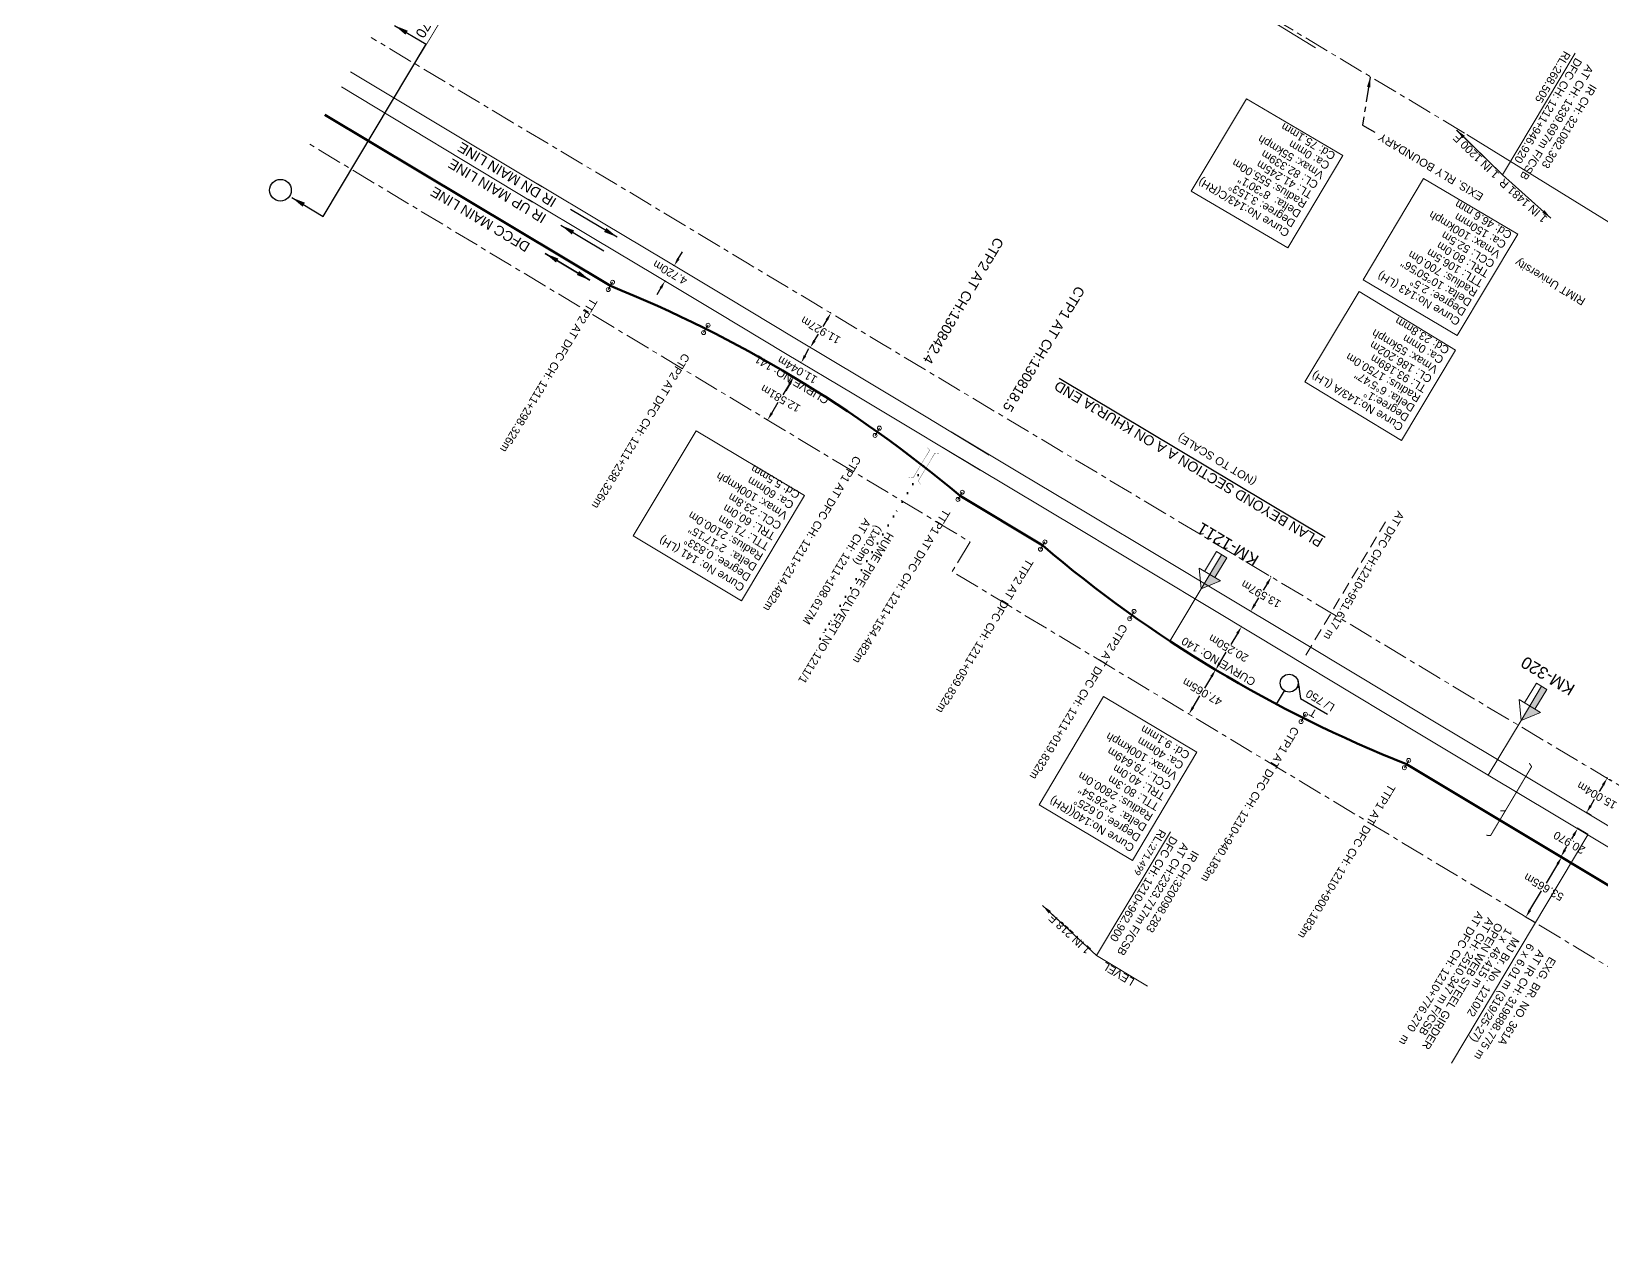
# Model space of a CAD drawing. Header units: metres. Extents: x 622835 to 629437, y 3390046 to 3394575.
# Drawn here: x 627103.9 to 627496.4, y 3391489 to 3391789.5 of the extents above; entities that cross this region are included whole.
import ezdxf
from ezdxf.enums import TextEntityAlignment as Align

# ---------------------------------------------------------------- set-up
doc = ezdxf.new("R2010")
doc.units = ezdxf.units.M
doc.header["$LTSCALE"] = 2
doc.header["$MEASUREMENT"] = 0
doc.header["$PDMODE"] = 35
doc.header["$PDSIZE"] = 5
for name, pattern in [('CENTER', [2, 1.25, -0.25, 0.25, -0.25]), ('DASHED', [0.75, 0.5, -0.25]), ('DOT', [0.25, 0, -0.25]), ('PHANTOM2', [1.25, 0.625, -0.125, 0.125, -0.125, 0.125, -0.125])]:
    doc.linetypes.add(name, pattern=pattern)
doc.layers.get('Defpoints').update_dxf_attribs({"color": 5, "lineweight": 0})
for name, color, linetype, lineweight in [('BRIDGE DETAILS PLAN', 7, 'Continuous', 0), ('Cardinal_Leader', 10, 'Continuous', 0), ('Compound Wall', 7, 'Continuous', 13), ('DFCC BOUNDARY', 6, 'CENTER', 0), ('EXISTING BRIDGE DETAILS', 7, 'Continuous', 0), ('Existing IR Chainage', 7, 'Continuous', 0), ('IR Cut & Connection', 190, 'Continuous', 0), ('KM STONE', 7, 'Continuous', 0), ('MATCH LINE', 7, 'Continuous', 0), ('Proposed Chainage', 10, 'Continuous', 0), ('Proposed Curve_Details', 10, 'Continuous', 0), ('PROPOSED DFCC TRACK', 1, 'Continuous', 0), ('PROPOSED GRADES IN PLAN', 10, 'Continuous', 0), ('Proposed TPTC Chainages', 10, 'Continuous', 0), ('RLY BOUNDARY', 32, 'CENTER', 0), ("SARSAWA STN. SRJ's", 7, 'Continuous', 13), ('Side Details', 7, 'Continuous', 13)]:
    doc.layers.add(name, color=color, linetype=linetype, lineweight=lineweight)
doc.layers.add('OP-3 CH UP', color=7, linetype='Continuous')
doc.layers.add('title', color=7, linetype='Continuous')
doc.styles.add('ARIAL', font='arial.ttf')
doc.styles.get("Standard").update_dxf_attribs({"font": 'arial.ttf'})
doc.styles.add('Style-Arial', font='arial.ttf')
doc.dimstyles.new('ISO-25', dxfattribs={"dimtxt": 2.5, "dimasz": 2.5, "dimexe": 1.25, "dimexo": 0.625, "dimtad": 1, "dimdec": 3, "dimtxsty": 'Standard', "dimcen": 2.5, "dimadec": 0, "dimazin": 0, "dimtfac": 1, "dimtdec": 3, "dimtmove": 0, "dimatfit": 3, "dimfxl": 1, "dimarcsym": 0})
doc.dimstyles.get("Standard").update_dxf_attribs({"dimtxt": 2.5, "dimasz": 2.5, "dimexe": 0.18, "dimexo": 0.0625, "dimgap": 0.09, "dimtad": 0, "dimtih": 1, "dimtoh": 1, "dimdec": 3, "dimzin": 0, "dimdsep": 46, "dimtxsty": 'Standard', "dimcen": 0.09, "dimaunit": 1, "dimadec": 4, "dimazin": 0, "dimtfac": 1, "dimtdec": 3, "dimtofl": 0, "dimtmove": 0, "dimatfit": 3, "dimfxl": 1, "dimtolj": 1, "dimtzin": 0, "dimarcsym": 0})
doc.dimstyles.new('Standard$0', dxfattribs={"dimscale": 15, "dimtxt": 0.18, "dimasz": 0.18, "dimexe": 0.18, "dimexo": 0.0625, "dimgap": 0.09, "dimtad": 1, "dimtih": 1, "dimtoh": 1, "dimzin": 0, "dimdsep": 46, "dimtxsty": 'Standard', "dimcen": -0.09, "dimclrd": 256, "dimclre": 256, "dimclrt": 256, "dimadec": 0, "dimazin": 0, "dimtfac": 1, "dimtofl": 0, "dimtmove": 0, "dimatfit": 3, "dimfxl": 1, "dimtolj": 1, "dimtzin": 0, "dimlwd": -1, "dimlwe": -1, "dimarcsym": 0})

# ---------------------------------------------------------------- blocks, each defined once
blk = doc.blocks.new('KM POST PLAN')
at = {"lineweight": 0, "extrusion": (0, 0, -1)}
h = blk.add_hatch(color=256, dxfattribs=at)
h.paths.add_polyline_path([(0, -20), (0, -8.47), (3, -8.47), (3, -20)])
h.paths.add_polyline_path([(0, -8.47), (0, 0), (6.25, -8.47), (3, -8.47)], flags=16)
at = {"lineweight": 0, "flags": 128}
for points in [[(0, 0), (-6.25, -8.47), (6.25, -8.47)], [(0, 0), (0, -20)], [(0, 0), (6.25, -8.47)], [(3, -8.47), (3, -20), (-3, -20), (-3, -8.47)]]:
    blk.add_lwpolyline(points, dxfattribs=at)
at = {"lineweight": 0, "style": 'Style-Arial'}
blk.add_attdef('KM-POST', text='', height=6, dxfattribs=at).set_placement((0, -26, -263.95), align=Align.MIDDLE_CENTER)
blk = doc.blocks.new('*D526')
at = {"layer": 'Defpoints', "color": 0, "ltscale": 2.5, "transparency": 16777216}
for p in [(627294.43, 3391703.09), (627287.96, 3391692.36), (627287.96, 3391692.35)]:
    blk.add_point(p, dxfattribs=at)
at = {"layer": 'RLY BOUNDARY', "color": 0, "lineweight": -2, "ltscale": 2.5, "transparency": 16777216}
for p, q in [((627293.39, 3391701.38), (627291.76, 3391698.67)), ((627294.37, 3391703.12), (627294.27, 3391703.18)), ((627288.99, 3391694.07), (627290.62, 3391696.77)), ((627287.91, 3391692.38), (627287.8, 3391692.45))]:
    blk.add_line(p, q, dxfattribs=at)
at = {"layer": 'RLY BOUNDARY', "color": 0, "ltscale": 2.5, "transparency": 16777216}
for points in [[(627293.1, 3391701.55), (627293.68, 3391701.2), (627294.42, 3391703.09)], [(627288.7, 3391694.24), (627289.28, 3391693.9), (627287.96, 3391692.36)]]:
    blk.add_solid(points, dxfattribs=at)
at = {"layer": 'RLY BOUNDARY', "color": 0, "lineweight": 9, "ltscale": 2.5, "transparency": 16777216, "insert": (627291.19, 3391697.72), "char_height": 2, "attachment_point": 5, "rotation": 150}
blk.add_mtext('\\A1;12.581m', dxfattribs=at)
blk = doc.blocks.new('*D527')
at = {"layer": 'Defpoints', "color": 0, "ltscale": 2.5, "transparency": 16777216}
for p in [(627296.36, 3391706.68), (627296.36, 3391706.68), (627294.43, 3391703.09)]:
    blk.add_point(p, dxfattribs=at)
at = {"layer": 'RLY BOUNDARY', "color": 0, "lineweight": -2, "ltscale": 2.5, "transparency": 16777216}
for p, q in [((627297.31, 3391708.44), (627298.25, 3391710.2)), ((627296.3, 3391706.71), (627296.2, 3391706.76)), ((627293.48, 3391701.33), (627292.53, 3391699.56)), ((627294.37, 3391703.12), (627294.27, 3391703.17))]:
    blk.add_line(p, q, dxfattribs=at)
at = {"layer": 'RLY BOUNDARY', "color": 0, "ltscale": 2.5, "transparency": 16777216}
for points in [[(627297.01, 3391708.6), (627297.6, 3391708.28), (627296.36, 3391706.68)], [(627293.19, 3391701.48), (627293.77, 3391701.17), (627294.43, 3391703.09)]]:
    blk.add_solid(points, dxfattribs=at)
at = {"layer": 'RLY BOUNDARY', "color": 0, "lineweight": 9, "ltscale": 2.5, "transparency": 16777216, "insert": (627295.39, 3391704.88), "char_height": 2, "attachment_point": 5, "rotation": 150}
blk.add_mtext('\\A1;11.044m', dxfattribs=at)
blk = doc.blocks.new('*D528')
at = {"layer": 'Defpoints', "color": 0, "ltscale": 2.5, "transparency": 16777216}
for p in [(627303.78, 3391719.07), (627303.78, 3391719.07), (627298.64, 3391710.49)]:
    blk.add_point(p, dxfattribs=at)
at = {"layer": 'RLY BOUNDARY', "color": 0, "lineweight": -2, "ltscale": 2.5, "transparency": 16777216}
for p, q in [((627302.75, 3391717.36), (627301.78, 3391715.74)), ((627303.73, 3391719.1), (627303.63, 3391719.16)), ((627299.67, 3391712.21), (627300.64, 3391713.83)), ((627298.59, 3391710.53), (627298.49, 3391710.59))]:
    blk.add_line(p, q, dxfattribs=at)
at = {"layer": 'RLY BOUNDARY', "color": 0, "ltscale": 2.5, "transparency": 16777216}
for points in [[(627302.47, 3391717.53), (627303.04, 3391717.18), (627303.78, 3391719.07)], [(627299.38, 3391712.38), (627299.96, 3391712.04), (627298.64, 3391710.49)]]:
    blk.add_solid(points, dxfattribs=at)
at = {"layer": 'RLY BOUNDARY', "color": 0, "lineweight": 9, "ltscale": 2.5, "transparency": 16777216, "insert": (627301.21, 3391714.78), "char_height": 2, "attachment_point": 5, "rotation": 150}
blk.add_mtext('\\A1;11.927m', dxfattribs=at)
blk = doc.blocks.new('*D529')
at = {"layer": 'Defpoints', "color": 0, "ltscale": 2.5, "transparency": 16777216}
for p in [(627399.95, 3391629.91), (627393.28, 3391618.84), (627393.28, 3391618.84)]:
    blk.add_point(p, dxfattribs=at)
at = {"layer": 'RLY BOUNDARY', "color": 0, "lineweight": -2, "ltscale": 2.5, "transparency": 16777216}
for p, q in [((627398.91, 3391628.2), (627397.19, 3391625.33)), ((627399.89, 3391629.94), (627399.79, 3391630)), ((627394.31, 3391620.56), (627396.04, 3391623.42)), ((627393.23, 3391618.87), (627393.13, 3391618.94))]:
    blk.add_line(p, q, dxfattribs=at)
at = {"layer": 'RLY BOUNDARY', "color": 0, "ltscale": 2.5, "transparency": 16777216}
for points in [[(627398.63, 3391628.37), (627399.2, 3391628.02), (627399.95, 3391629.91)], [(627394.03, 3391620.73), (627394.6, 3391620.38), (627393.28, 3391618.84)]]:
    blk.add_solid(points, dxfattribs=at)
at = {"layer": 'RLY BOUNDARY', "color": 0, "lineweight": 9, "ltscale": 2.5, "transparency": 16777216, "insert": (627396.61, 3391624.38), "char_height": 2, "attachment_point": 5, "rotation": 150}
blk.add_mtext('\\A1;47.065m', dxfattribs=at)
blk = doc.blocks.new('*D530')
at = {"layer": 'Defpoints', "color": 0, "ltscale": 2.5, "transparency": 16777216}
for p in [(627406.42, 3391640.68), (627406.42, 3391640.68), (627399.95, 3391629.91)]:
    blk.add_point(p, dxfattribs=at)
at = {"layer": 'RLY BOUNDARY', "color": 0, "lineweight": -2, "ltscale": 2.5, "transparency": 16777216}
for p, q in [((627405.39, 3391638.97), (627403.76, 3391636.25)), ((627406.37, 3391640.71), (627406.27, 3391640.77)), ((627400.98, 3391631.62), (627402.61, 3391634.34)), ((627400, 3391629.88), (627400.1, 3391629.82))]:
    blk.add_line(p, q, dxfattribs=at)
at = {"layer": 'RLY BOUNDARY', "color": 0, "ltscale": 2.5, "transparency": 16777216}
for points in [[(627405.1, 3391639.14), (627405.67, 3391638.8), (627406.42, 3391640.68)], [(627400.69, 3391631.8), (627401.26, 3391631.45), (627399.95, 3391629.91)]]:
    blk.add_solid(points, dxfattribs=at)
at = {"layer": 'RLY BOUNDARY', "color": 0, "lineweight": 9, "ltscale": 2.5, "transparency": 16777216, "insert": (627403.18, 3391635.3), "char_height": 2, "attachment_point": 5, "rotation": 150}
blk.add_mtext('\\A1;20.250m', dxfattribs=at)
blk = doc.blocks.new('*D531')
at = {"layer": 'Defpoints', "color": 0, "ltscale": 2.5, "transparency": 16777216}
for p in [(627413.87, 3391653.12), (627413.87, 3391653.12), (627408.73, 3391644.54)]:
    blk.add_point(p, dxfattribs=at)
at = {"layer": 'RLY BOUNDARY', "color": 0, "lineweight": -2, "ltscale": 2.5, "transparency": 16777216}
for p, q in [((627412.84, 3391651.41), (627411.87, 3391649.79)), ((627413.81, 3391653.16), (627413.71, 3391653.22)), ((627409.76, 3391646.26), (627410.73, 3391647.88)), ((627408.68, 3391644.58), (627408.58, 3391644.64))]:
    blk.add_line(p, q, dxfattribs=at)
at = {"layer": 'RLY BOUNDARY', "color": 0, "ltscale": 2.5, "transparency": 16777216}
for points in [[(627412.55, 3391651.58), (627413.13, 3391651.24), (627413.87, 3391653.12)], [(627409.47, 3391646.43), (627410.04, 3391646.09), (627408.73, 3391644.54)]]:
    blk.add_solid(points, dxfattribs=at)
at = {"layer": 'RLY BOUNDARY', "color": 0, "lineweight": 9, "ltscale": 2.5, "transparency": 16777216, "insert": (627411.3, 3391648.83), "char_height": 2, "attachment_point": 5, "rotation": 150}
blk.add_mtext('\\A1;13.597m', dxfattribs=at)
blk = doc.blocks.new('*D532')
at = {"layer": 'Defpoints', "color": 0, "ltscale": 2.5, "transparency": 16777216}
for p in [(627488.83, 3391581.66), (627477.51, 3391568.11), (627479.88, 3391566.69)]:
    blk.add_point(p, dxfattribs=at)
at = {"layer": 'RLY BOUNDARY', "color": 0, "lineweight": -2, "ltscale": 2.5, "transparency": 16777216}
for p, q in [((627488.77, 3391581.69), (627486.3, 3391583.17)), ((627485.43, 3391581.36), (627482.55, 3391576.55)), ((627478.53, 3391569.82), (627481.41, 3391574.64)), ((627479.82, 3391566.72), (627477.35, 3391568.2))]:
    blk.add_line(p, q, dxfattribs=at)
at = {"layer": 'RLY BOUNDARY', "color": 0, "ltscale": 2.5, "transparency": 16777216}
for points in [[(627485.14, 3391581.53), (627485.72, 3391581.19), (627486.46, 3391583.08)], [(627478.25, 3391570), (627478.82, 3391569.65), (627477.51, 3391568.11)]]:
    blk.add_solid(points, dxfattribs=at)
at = {"layer": 'RLY BOUNDARY', "color": 0, "lineweight": 9, "ltscale": 2.5, "transparency": 16777216, "insert": (627481.98, 3391575.59), "char_height": 2, "attachment_point": 5, "rotation": 150}
blk.add_mtext('\\A1;53.665m', dxfattribs=at)
blk = doc.blocks.new('*D533')
at = {"layer": 'Defpoints', "color": 0, "ltscale": 2.5, "transparency": 16777216}
for p in [(627490.47, 3391590.23), (627493.03, 3391588.69), (627488.83, 3391581.66)]:
    blk.add_point(p, dxfattribs=at)
at = {"layer": 'RLY BOUNDARY', "color": 0, "lineweight": -2, "ltscale": 2.5, "transparency": 16777216}
for p, q in [((627489.44, 3391588.51), (627488.93, 3391587.67)), ((627492.98, 3391588.73), (627490.31, 3391590.32)), ((627488.77, 3391581.69), (627486.1, 3391583.29)), ((627487.29, 3391584.91), (627487.79, 3391585.76))]:
    blk.add_line(p, q, dxfattribs=at)
at = {"layer": 'RLY BOUNDARY', "color": 0, "ltscale": 2.5, "transparency": 16777216}
for points in [[(627489.15, 3391588.68), (627489.73, 3391588.34), (627490.47, 3391590.23)], [(627487, 3391585.08), (627487.57, 3391584.74), (627486.26, 3391583.19)]]:
    blk.add_solid(points, dxfattribs=at)
at = {"layer": 'RLY BOUNDARY', "color": 0, "lineweight": 9, "ltscale": 2.5, "transparency": 16777216, "insert": (627488.36, 3391586.71), "char_height": 2, "attachment_point": 5, "rotation": 150}
blk.add_mtext('\\A1;20.970', dxfattribs=at)
blk = doc.blocks.new('*D534')
at = {"layer": 'Defpoints', "color": 0, "ltscale": 2.5, "transparency": 16777216}
for p in [(627497.83, 3391602.81), (627499.06, 3391602.07), (627493.92, 3391593.49)]:
    blk.add_point(p, dxfattribs=at)
at = {"layer": 'RLY BOUNDARY', "color": 0, "lineweight": -2, "ltscale": 2.5, "transparency": 16777216}
for p, q in [((627499.01, 3391602.1), (627497.68, 3391602.9)), ((627496.81, 3391601.09), (627495.83, 3391599.47)), ((627493.72, 3391595.94), (627494.69, 3391597.56)), ((627493.87, 3391593.52), (627492.54, 3391594.32))]:
    blk.add_line(p, q, dxfattribs=at)
at = {"layer": 'RLY BOUNDARY', "color": 0, "ltscale": 2.5, "transparency": 16777216}
for points in [[(627496.52, 3391601.26), (627497.09, 3391600.92), (627497.83, 3391602.81)], [(627493.43, 3391596.12), (627494.01, 3391595.77), (627492.69, 3391594.23)]]:
    blk.add_solid(points, dxfattribs=at)
at = {"layer": 'RLY BOUNDARY', "color": 0, "lineweight": 9, "ltscale": 2.5, "transparency": 16777216, "insert": (627495.26, 3391598.52), "char_height": 2, "attachment_point": 5, "rotation": 150}
blk.add_mtext('\\A1;15.004m', dxfattribs=at)
blk = doc.blocks.new('*D541')
at = {"layer": 'Defpoints', "color": 0, "ltscale": 2.5, "transparency": 16777216}
for p in [(627264.6, 3391730.92), (627264.88, 3391730.75), (627262.58, 3391726.89)]:
    blk.add_point(p, dxfattribs=at)
at = {"layer": 'RLY BOUNDARY', "color": 0, "lineweight": -2, "ltscale": 2.5, "transparency": 16777216}
for p, q in [((627265.62, 3391732.63), (627266.65, 3391734.35)), ((627264.83, 3391730.78), (627264.44, 3391731.01)), ((627261.27, 3391725.35), (627260.24, 3391723.63)), ((627262.53, 3391726.92), (627262.14, 3391727.15))]:
    blk.add_line(p, q, dxfattribs=at)
at = {"layer": 'RLY BOUNDARY', "color": 0, "ltscale": 2.5, "transparency": 16777216}
for points in [[(627265.34, 3391732.81), (627265.91, 3391732.46), (627264.6, 3391730.92)], [(627260.98, 3391725.52), (627261.55, 3391725.17), (627262.29, 3391727.06)]]:
    blk.add_solid(points, dxfattribs=at)
at = {"layer": 'RLY BOUNDARY', "color": 0, "lineweight": 9, "ltscale": 2.5, "transparency": 16777216, "insert": (627263.57, 3391729.2), "char_height": 2, "attachment_point": 5, "rotation": 150}
blk.add_mtext('\\A1;4.720m', dxfattribs=at)

msp = doc.modelspace()

# ---------------------------------------------------------------- linework, layer by layer
at = {"color": 1}
msp.add_line((627415.1874, 3391621.3083), (627417.1832, 3391624.6718), dxfattribs=at)
msp.add_circle((627418.3346, 3391626.5847), 2.2326, dxfattribs=at)
at = {"layer": 'Cardinal_Leader', "linetype": 'Continuous', "lineweight": 0}
for p, q in [((627248.1067, 3391724.9647), (627249.1948, 3391726.7854)), ((627271.9704, 3391714.2105), (627273.0584, 3391716.0313)), ((627314.8058, 3391688.4924), (627315.8939, 3391690.3131)), ((627335.5155, 3391672.4849), (627336.6035, 3391674.3057)), ((627356.1741, 3391660.0599), (627357.2621, 3391661.8806)), ((627378.4823, 3391642.688), (627379.5704, 3391644.5088)), ((627421.3147, 3391616.9651), (627422.4028, 3391618.7858)), ((627447.1315, 3391605.4355), (627448.2196, 3391607.2562))]:
    msp.add_line(p, q, dxfattribs=at)
for centre in [(627248.1067, 3391724.9647), (627249.1948, 3391726.7854), (627273.0584, 3391716.0313), (627271.9704, 3391714.2105), (627315.8939, 3391690.3131), (627314.8058, 3391688.4924), (627336.6035, 3391674.3057), (627335.5155, 3391672.4849), (627357.2621, 3391661.8806), (627356.1741, 3391660.0599), (627378.4823, 3391642.688), (627379.5704, 3391644.5088), (627422.4028, 3391618.7858), (627421.3147, 3391616.9651), (627448.2196, 3391607.2562), (627447.1315, 3391605.4355)]:
    msp.add_circle(centre, 0.5, dxfattribs=at)
at = {"layer": 'Compound Wall', "lineweight": 20, "flags": 128}
for points in [[(626999.4245, 3391862.5803), (627026.8003, 3391895.5728), (627074.8749, 3391899.0058), (627183.7811, 3391906.5986), (627222.9648, 3391909.2736), (627424.9352, 3391785.3705)], [(627462.7512, 3391763.7379), (627542.6631, 3391714.392), (627529.5783, 3391704.488)]]:
    msp.add_lwpolyline(points, dxfattribs=at)
at = {"layer": 'Compound Wall', "lineweight": 13, "flags": 128}
for points in [[(626999.4245, 3391862.5803), (627026.8003, 3391895.5728), (627074.8749, 3391899.0058), (627183.7811, 3391906.5986), (627222.9648, 3391909.2736), (627424.9352, 3391785.3705)], [(627462.7512, 3391763.7379), (627542.6631, 3391714.392), (627529.5783, 3391704.488)]]:
    msp.add_lwpolyline(points, dxfattribs=at)
at = {"layer": 'EXISTING BRIDGE DETAILS', "linetype": 'Continuous', "lineweight": 0, "flags": 128}
msp.add_lwpolyline([(627493.0331, 3391588.6946), (627458.8814, 3391531.5778)], dxfattribs=at)
at = {"layer": 'Existing IR Chainage', "color": 7, "linetype": 'Continuous', "lineweight": 13}
msp.add_line((627476.3061, 3391617.2309), (627468.1208, 3391603.617), dxfattribs=at)
at = {"layer": 'IR Cut & Connection', "color": 7, "lineweight": 0, "flags": 128}
for points in [[(627503.708, 3391587.6229), (627487.0399, 3391597.6181), (627470.4482, 3391607.5109), (627453.8567, 3391617.4038), (627436.5643, 3391627.8186), (627419.2376, 3391638.2541), (627402.4078, 3391648.3294), (627385.5036, 3391658.4493), (627368.2436, 3391668.784), (627350.9571, 3391679.1345), (627333.8635, 3391689.3619), (627343.3566, 3391683.5987), (627327.5765, 3391693.1045), (627311.7291, 3391702.6507), (627294.7552, 3391712.8232), (627277.7429, 3391723.0185), (627262.3067, 3391732.2953), (627246.8462, 3391741.5865), (627230.4258, 3391751.3688), (627231.6018, 3391750.6049), (627183.6989, 3391779.3876)], [(627501.3559, 3391583.6906), (627484.7104, 3391593.6986), (627468.1208, 3391603.617), (627451.4124, 3391613.6065), (627434.2448, 3391623.9417), (627416.8761, 3391634.398), (627400.1052, 3391644.4764), (627383.2005, 3391654.6353), (627365.9688, 3391664.978), (627348.6176, 3391675.3925), (627331.5995, 3391685.5787), (627341.1047, 3391679.8124), (627325.308, 3391689.311), (627309.5095, 3391698.8107), (627292.4695, 3391709.0031), (627275.4472, 3391719.1848), (627259.996, 3391728.4372), (627244.4988, 3391737.7172), (627228.1201, 3391747.5116), (627229.2033, 3391746.8403), (627181.4381, 3391775.6066)]]:
    msp.add_lwpolyline(points, dxfattribs=at)
at = {"layer": 'MATCH LINE', "linetype": 'PHANTOM2', "ltscale": 15, "const_width": 0.2}
msp.add_lwpolyline([(627223.2057, 3391820.2187), (627194.5746, 3391772.8648)], dxfattribs=at)
at = {"layer": 'Proposed Chainage', "lineweight": 0}
msp.add_line((627398.8175, 3391654.3136), (627388.5197, 3391637.1003), dxfattribs=at)
at = {"layer": 'Proposed Curve_Details'}
for points in [[(627417.995, 3391735.4221), (627393.8803, 3391749.5177), (627407.6799, 3391772.5968), (627431.7947, 3391758.5012)], [(627460.3658, 3391713.4938), (627436.8076, 3391727.4093), (627451.9237, 3391752.6939), (627475.4819, 3391738.7785)], [(627446.434, 3391687.2235), (627422.2979, 3391701.8572), (627435.814, 3391724.4621), (627459.9501, 3391709.8285)], [(627355.8713, 3391596.199), (627379.1987, 3391582.2509), (627395.259, 3391609.3137), (627371.9316, 3391623.2618)]]:
    msp.add_lwpolyline(points, close=True, dxfattribs=at)
at = {"layer": 'Proposed Curve_Details', "lineweight": 0}
msp.add_lwpolyline([(627281.4386, 3391647.1891), (627254.3524, 3391663.3847), (627270.0663, 3391689.6652), (627297.1525, 3391673.4696)], close=True, dxfattribs=at)
at = {"layer": 'PROPOSED DFCC TRACK', "color": 1, "linetype": 'Continuous', "lineweight": 50, "flags": 128}
msp.add_lwpolyline([(627528.7582, 3391557.702), (627447.6756, 3391606.3459, -0.08240903), (627356.7181, 3391660.9702), (627356.7181, 3391660.9702), (627336.0595, 3391673.3953, 0.07897664), (627248.6507, 3391725.8751), (627248.6507, 3391725.8751), (627177.2792, 3391768.651)], format="xyb", dxfattribs=at)
at = {"layer": 'PROPOSED DFCC TRACK', "linetype": 'Continuous', "const_width": 0.05, "flags": 128}
for points in [[(627324.3224, 3391677.8866), (627328.4957, 3391684.8012), (627327.7802, 3391685.6025)], [(627328.4671, 3391684.8184), (627324.3511, 3391677.8695), (627323.2265, 3391677.9868)], [(627325.6098, 3391677.1431), (627329.7861, 3391684.0627), (627330.9108, 3391683.9458)], [(627329.743, 3391684.0555), (627325.6239, 3391677.1016), (627326.2591, 3391676.1662)]]:
    msp.add_lwpolyline(points, dxfattribs=at)
at = {"layer": 'PROPOSED DFCC TRACK', "color": 7, "linetype": 'Continuous', "lineweight": 20, "const_width": 0.25, "flags": 128}
msp.add_lwpolyline([(627471.1189, 3391594.6272), (627472.3551, 3391594.6263), (627478.9485, 3391605.7009), (627478.3588, 3391606.5727)], dxfattribs=at)
at = {"layer": 'PROPOSED DFCC TRACK', "linetype": 'Continuous', "lineweight": 20, "const_width": 0.25, "flags": 128}
msp.add_lwpolyline([(627472.3551, 3391594.6263), (627468.6845, 3391588.4622), (627467.6369, 3391588.5638)], dxfattribs=at)
at = {"layer": 'PROPOSED GRADES IN PLAN', "linetype": 'Continuous', "lineweight": 0}
msp.add_line((627388.6715, 3391589.3792), (627370.1971, 3391558.4818), dxfattribs=at)
at = {"layer": 'PROPOSED GRADES IN PLAN', "linetype": 'Continuous', "lineweight": 0, "flags": 128}
for points in [[(627489.8383, 3391784.0408), (627471.6473, 3391753.6721)], [(627483.7301, 3391742.8246), (627471.6473, 3391753.6721), (627460.2546, 3391764.7994)], [(627382.9495, 3391550.8568), (627370.1971, 3391558.4818), (627358.5177, 3391569.3073)]]:
    msp.add_lwpolyline(points, dxfattribs=at)
at = {"layer": 'Proposed TPTC Chainages', "linetype": 'DOT', "lineweight": 50, "ltscale": 5}
msp.add_lwpolyline([(627326.9179, 3391680.7913), (627319.3966, 3391668.2123), (627301.122, 3391637.6491), (627303.8302, 3391642.1784)], dxfattribs=at)
at = {"layer": 'RLY BOUNDARY', "lineweight": 20, "ltscale": 2.5, "flags": 128}
for points in [[(626601.0452, 3392284.4117), (626613.177, 3392277.016), (626620.964, 3392272.959), (626631.566, 3392266.297), (626642.764, 3392259.166), (626711.083, 3392218.043), (626719.636, 3392212.88), (626751.0435, 3392194.019), (626766.8228, 3392184.448), (626800.6211, 3392164.013), (626838.0697, 3392141.392), (626854.9532, 3392131.211), (626884.5504, 3392113.274), (626893.3155, 3392108.116), (626930.5352, 3392084.832), (626988.2507, 3392050.724), (626998.2247, 3392045.157), (627040.8441, 3392019.027), (627061.8286, 3392006.0663), (627087.9181, 3391989.9319), (627095.7554, 3391984.4764), (627133.5789, 3391962.4101), (627237.7009, 3391901.805), (627263.6212, 3391885.3014), (627280.8531, 3391874.6015), (627302.5158, 3391860.83), (627329.1099, 3391843.8532), (627462.7512, 3391763.7379)], [(627687.6991, 3391488.9938), (627679.124, 3391494.1273), (627663.1558, 3391503.6871), (627647.1755, 3391513.2542), (627633.8171, 3391521.3107), (627620.4528, 3391529.3707), (627604.562, 3391538.886), (627588.7948, 3391548.3272), (627567.7653, 3391560.8777), (627560.373, 3391565.2895), (627508.8526, 3391596.1981), (627492.1719, 3391606.2007), (627475.5695, 3391616.1), (627458.997, 3391625.9815), (627441.7236, 3391636.3849), (627424.3855, 3391646.8272), (627407.5443, 3391656.9094), (627390.6401, 3391667.0293), (627373.3808, 3391677.3636), (627356.0943, 3391687.7141), (627328.0694, 3391704.4818), (627316.8794, 3391711.2225), (627299.8957, 3391721.4008), (627282.8887, 3391731.593), (627267.4578, 3391740.8665), (627251.9808, 3391750.1677), (627224.3369, 3391766.6363), (627188.8492, 3391787.9593)], [(627546.1108, 3391526.8011), (627334.1174, 3391654.4728), (627338.5738, 3391661.8726), (627172.9598, 3391761.6126)]]:
    msp.add_lwpolyline(points, dxfattribs=at)
at = {"layer": "SARSAWA STN. SRJ's", "color": 1, "linetype": 'DASHED', "lineweight": 15, "ltscale": 3, "flags": 128}
msp.add_lwpolyline([(627422.4867, 3391633.5353), (627442.4303, 3391666.8898)], dxfattribs=at)
at = {"layer": 'title', "color": 7}
msp.add_lwpolyline([(627176.8704, 3391743.2556), (627202.5799, 3391786.2533)], dxfattribs=at)
msp.add_circle((627166.173, 3391749.7932), 2.7044, dxfattribs=at)

# ---------------------------------------------------------------- block references
at = {"layer": 'KM STONE'}
ref = msp.add_blockref('KM POST PLAN', (627476.3061, 3391617.2309), dxfattribs=dict(at, xscale=0.4999999915774804, yscale=0.4999999915774804, zscale=0.4999999915774804, rotation=148.9903102435655))
ref.add_attrib('KM-POST', 'KM-320', dxfattribs={"layer": '0', "height": 3, "rotation": 148.99031, "style": 'Style-Arial'}).set_placement((627483.0035, 3391628.3729, -131.9737), align=Align.MIDDLE_CENTER)
at = {"layer": 'Proposed Chainage', "lineweight": 0}
ref = msp.add_blockref('KM POST PLAN', (627396.3058, 3391650.1129), dxfattribs=dict(at, xscale=0.4999999999999997, yscale=0.4999999999999997, zscale=0.4999999999999997, rotation=149))
ref.add_attrib('KM-POST', 'KM-1211', dxfattribs={"layer": '0', "color": 10, "height": 3, "rotation": 149, "style": 'Style-Arial'}).set_placement((627403.0013, 3391661.2561, -131.9737), align=Align.MIDDLE_CENTER)

# ---------------------------------------------------------------- texts
at = {"style": 'ARIAL'}
for s, height, p in [('%%UPLAN BEYOND SECTION A A ON KHURJA END', 2.5, (627427.0484, 3391662.5628)), ('(NOT TO SCALE)', 2, (627410.397, 3391677.5723))]:
    msp.add_text(s, height=height, rotation=149.123596, dxfattribs=at).set_placement(p)
at = {"layer": 'BRIDGE DETAILS PLAN', "color": 10, "style": 'ARIAL'}
msp.add_text('AT DFC CH:1210+951.617 m', height=2, rotation=239.419379, dxfattribs=at).set_placement((627445.5305, 3391669.7752))
at = {"layer": 'EXISTING BRIDGE DETAILS', "color": 10}
for s, p in [('AT DFC CH: 1210+776.270  m', (627465.3838, 3391569.6832)), ('AT CH: 2510.347 m F/CSB', (627467.9911, 3391568.1642)), ('OPEN WEB STEEL GIRDER', (627470.1787, 3391566.8962)), ('1 x  46.415 m ', (627472.5599, 3391565.5125)), (' MJ Br. No. 1210/2', (627474.6956, 3391563.9561))]:
    msp.add_text(s, height=2, rotation=239.014727, dxfattribs=at).set_placement(p)
at = {"layer": 'EXISTING BRIDGE DETAILS'}
for s, p in [('6 x 6.01 m (319/25-27)', (627478.0637, 3391561.7544)), ('AT IR CH: 319888.775 m', (627480.6449, 3391560.0724)), ('EXG. BR. NO. 361A ', (627483.4453, 3391558.3731))]:
    msp.add_text(s, height=2, rotation=239.014727, dxfattribs=at).set_placement(p)
at = {"layer": 'IR Cut & Connection', "color": 7, "lineweight": -3, "style": 'ARIAL'}
for s, p in [('IR DN MAIN LINE', (627210.8172, 3391760.8635, 613.7163)), ('IR UP MAIN LINE', (627208.4577, 3391756.7441, 44.8888))]:
    msp.add_text(s, height=2.5, rotation=149, dxfattribs=at).set_placement(p, align=Align.MIDDLE_RIGHT)
at = {"layer": 'Proposed Chainage', "lineweight": 0, "insert": (627200.8693, 3391788.2158), "char_height": 2.5, "attachment_point": 6, "rotation": 239.216686, "line_spacing_factor": 0.6, "style": 'Style-Arial'}
msp.add_mtext(' DFCC CH: 1211+339.170', dxfattribs=at)
at = {"layer": 'Proposed Curve_Details', "style": 'ARIAL'}
for s, p in [('L  750', (627429.9403, 3391621.0947)), ('T', (627425.5588, 3391619.5083)), ('/', (627428.5944, 3391621.9663))]:
    msp.add_text(s, height=2, rotation=149.123596, dxfattribs=at).set_placement(p)
at = {"layer": 'Proposed Curve_Details', "color": 1, "lineweight": 0, "insert": (627430.1556, 3391758.9476), "char_height": 2, "width": 34.279373, "attachment_point": 7, "rotation": 149.123596, "line_spacing_factor": 0.84, "style": 'Style-Arial'}
msp.add_mtext('\\pxt10;Curve No:143/C(RH)\\P\\ptz;Degree: 3.153°\\PDelta:  8°30\'1"\\PRadius: 555.00m\\PTL: 41.245m\\PCL: 82.339m\\PVmax: 55kmph\\PCa: 0mm\\PCd: 75.1mm', dxfattribs=at)
at = {"layer": 'Proposed Curve_Details', "color": 1, "lineweight": 0, "char_height": 2, "attachment_point": 7, "line_spacing_factor": 0.84, "style": 'Style-Arial'}
for s, insert, rotation in [('Curve No:143 (LH)\\PDegree: 2.5%%D\\PDelta: 10%%D50\'56"\\PRadius: 700.0m\\PTTL: 106.5m\\PTRL: 80.0m\\PCCL: 52.5m\\PVmax: 100kmph\\PCa: 150mm\\PCd: 46.6 mm', (627474.2724, 3391739.1874), 149.123596), ('Curve No:143/A (LH)\\PDegree:1%%D\\PDelta: 6%%D5\'47"\\PRadius: 1750.0m\\PTL: 93.189m\\PCL: 186.202m\\PVmax: 55kmph\\PCa: 0mm\\PCd: 23.8mm', (627458.633, 3391710.3879), 149)]:
    msp.add_mtext(s, dxfattribs=dict(at, insert=insert, rotation=rotation))
at = {"layer": 'Proposed Curve_Details', "char_height": 2, "attachment_point": 7, "rotation": 149.123596, "line_spacing_factor": 0.9, "style": 'ARIAL'}
for s, insert in [('CURVE NO: 141', (627303.5157, 3391697.9185, 131.1464)), ('CURVE NO: 140', (627410.1964, 3391627.487, 131.1464))]:
    msp.add_mtext(s, dxfattribs=dict(at, insert=insert))
at = {"layer": 'Proposed Curve_Details', "lineweight": 0, "char_height": 2, "attachment_point": 7, "rotation": 149.123596, "line_spacing_factor": 0.9, "style": 'ARIAL'}
for s, insert, width in [('\\pxt8;Curve No: 141 (LH)\\P\\ptz;Degree: 0.833%%D\\PDelta:  2%%D17\'15"\\PRadius: 2100.0m\\PTTL: 71.9m\\PTRL: 60.0m\\PCCL: 23.8m\\PVmax: 100kmph\\PCa: 60mm\\PCd: 5.5mm', (627296.2806, 3391674.2603), 28.446789), ('\\pxt8,9;Curve No:140((RH)\\P\\ptz;Degree: 0.625°\\PDelta:  2°26\'54"\\PRadius: 2800.0m\\PTTL: 80.3m\\PTRL: 40.0m\\PCCL: 79.649m\\PVmax: 100kmph\\PCa: 40mm\\PCd: 9.1mm', (627393.7324, 3391609.1822), 30.178478)]:
    msp.add_mtext(s, dxfattribs=dict(at, insert=insert, width=width))
at = {"layer": 'PROPOSED DFCC TRACK', "color": 10, "linetype": 'Continuous', "lineweight": -3, "ltscale": 5, "style": 'ARIAL'}
msp.add_text(' DFCC MAIN LINE', height=2.5, rotation=149.045902, dxfattribs=at).set_placement((627204.6739, 3391750.8163), align=Align.RIGHT)
at = {"layer": 'PROPOSED GRADES IN PLAN', "linetype": 'Continuous', "lineweight": 0, "char_height": 2, "style": 'Style-Arial'}
for s, insert, attachment_point, rotation, line_spacing_factor in [('\\pxsm1;AT CH: 1339.697m F/CSB\\PDFC CH: 1211+946.920\\P\\ps*;RL:268.505', (627490.8085, 3391782.5499), 4, 239.078332, 1.08), ('1 IN 1200 F', (627471.0524, 3391753.9495), 7, 136.08017, 0.84), ('1 IN 1481 R', (627471.9709, 3391752.9071), 9, 138.083661, 0.84)]:
    msp.add_mtext(s, dxfattribs=dict(at, insert=insert, attachment_point=attachment_point, rotation=rotation, line_spacing_factor=line_spacing_factor))
at = {"layer": 'PROPOSED GRADES IN PLAN', "color": 7, "linetype": 'Continuous', "lineweight": 0, "insert": (627494.4729, 3391776.0224), "char_height": 2, "attachment_point": 4, "rotation": 239.071927, "line_spacing_factor": 1.08, "style": 'Style-Arial'}
msp.add_mtext('IR CH: 321082.303', dxfattribs=at)
at = {"layer": 'PROPOSED GRADES IN PLAN', "lineweight": 0, "insert": (627389.6898, 3391588.03), "char_height": 2, "attachment_point": 4, "rotation": 239.123596, "line_spacing_factor": 1.08, "style": 'Style-Arial'}
msp.add_mtext('\\pxsm1;AT CH:2323.717m F/CSB\\PDFC CH: 1210+962.900\\PRL:{\\fCalibri|b0|i0|c0|p34;\\H0.83333x;271.499}', dxfattribs=at)
at = {"layer": 'PROPOSED GRADES IN PLAN', "color": 7, "lineweight": 0, "insert": (627395.0518, 3391584.4422), "char_height": 2, "attachment_point": 4, "rotation": 239.510726, "line_spacing_factor": 1.08, "style": 'Style-Arial'}
msp.add_mtext('IR CH:320098.283', dxfattribs=at)
at = {"layer": 'PROPOSED GRADES IN PLAN', "lineweight": 13, "char_height": 2, "line_spacing_factor": 0.84, "style": 'Style-Arial'}
for s, insert, attachment_point, rotation in [('1 IN 218 F', (627368.958, 3391560.1241), 7, 137.173082), ('LEVEL', (627372.3865, 3391556.9786), 9, 149.123596)]:
    msp.add_mtext(s, dxfattribs=dict(at, insert=insert, attachment_point=attachment_point, rotation=rotation))
at = {"layer": 'Proposed TPTC Chainages', "char_height": 2.5, "attachment_point": 4, "line_spacing_factor": 0.6, "style": 'Style-Arial'}
for s, insert, rotation in [('CTP2 AT CH:130842.4', (627346.0265, 3391737.6273), 239.345772), ('CTP1 AT CH:130818.5', (627366.3232, 3391725.4418), 238.695217)]:
    msp.add_mtext(s, dxfattribs=dict(at, insert=insert, rotation=rotation))
at = {"layer": 'Proposed TPTC Chainages', "color": 1, "lineweight": 0, "char_height": 2, "width": 45.642326, "attachment_point": 4, "rotation": 239, "line_spacing_factor": 0.6, "style": 'ARIAL'}
for s, insert in [('\\pxsm1;{\\C256;\\PTTP2 AT DFC CH: }1211+298.326{\\C256;m }', (627246.0602, 3391721.6736)), ('\\pxsm1;{\\C256;\\PCTP2 AT DFC CH: }1211+238.326{\\C256;m }', (627269.1646, 3391707.8587)), ('\\pxsm1;{\\C256;\\PCTP1 AT DFC CH: }1211+214.482{\\C256;m }', (627312.008, 3391682.2415)), ('\\pxsm1;{\\C256;\\PTTP1 AT DFC CH: }1211+154.482{\\C256;m }', (627334.2762, 3391668.9267)), ('\\pxsm0.5;HUME PIPE CULVERT NO.1211/1\\P \\P(1x0.9m)\\P\\ps*;\\P\\psm1;AT CH: 1211+108.617M', (627315.8794, 3391665.7059)), ('\\pxsm1;{\\C256;\\PTTP2 AT DFC CH: }1211+059.832{\\C256;m }', (627355.0639, 3391656.4971)), ('\\pxsm1;{\\C256;\\PCTP2 AT DFC CH: }1211+019.832{\\C256;m }', (627378.6284, 3391640.1784)), ('\\pxsm1;{\\C256;\\PCTP1 AT DFC CH: }1210+940.183{\\C256;m }', (627421.4957, 3391614.5468)), ('\\pxsm1;{\\C256;\\PTTP1 AT DFC CH: }1210+900.183{\\C256;m }', (627445.5721, 3391600.1508))]:
    msp.add_mtext(s, dxfattribs=dict(at, insert=insert))
at = {"layer": 'RLY BOUNDARY', "ltscale": 2.5}
msp.add_text('EXIS. RLY BOUNDARY', height=2, rotation=149, dxfattribs=at).set_placement((627467.0882, 3391748.7328))
at = {"layer": 'Side Details', "color": 0}
msp.add_text('RIMT University', height=2, rotation=149, dxfattribs=at).set_placement((627492.5942, 3391722.5818))

# ---------------------------------------------------------------- dimensions: what is measured, and where the dimension line sits
at = {"layer": 'RLY BOUNDARY', "color": 1, "lineweight": 9, "ltscale": 2.5}
dim = msp.add_linear_dim(base=(627264.5979, 3391730.9175), p1=(627262.5786, 3391726.8907), p2=(627264.8841, 3391730.7464), angle=59.123596, text='4.720m', dimstyle='Standard$0', override={"dimscale": 1, "dimtxt": 2, "dimasz": 2, "dimtad": 0, "dimdec": 3, "dimpost": 'm', "dimcen": 0.09, "dimclrd": 0, "dimclre": 0, "dimclrt": 0, "dimaunit": 1, "dimadec": 4, "dimtdec": 3, "dimlwd": 65534, "dimlwe": 65534}, dxfattribs=at)
dim.commit()
dim.dimension.update_dxf_attribs({"geometry": '*D541', "text_midpoint": (627263.5715, 3391729.2009), "dimtype": 129, "text_rotation": 150})
for p1, p2, distance, text, dimstyle, override, picture, middle in [((627298.6413, 3391710.4942), (627303.7818, 3391719.0718), 0, '11.927m', 'Standard$0', {"dimscale": 1, "dimtxt": 2, "dimasz": 2, "dimtad": 0, "dimdec": 3, "dimpost": 'm', "dimcen": 0.09, "dimclrd": 0, "dimclre": 0, "dimclrt": 0, "dimaunit": 1, "dimadec": 4, "dimtdec": 3, "dimlwd": 65534, "dimlwe": 65534}, '*D528', (627301.2116, 3391714.783)), ((627294.4275, 3391703.0868), (627296.3581, 3391706.6771), 0, '11.044m', 'Standard$0', {"dimscale": 1, "dimtxt": 2, "dimasz": 2, "dimtad": 0, "dimdec": 3, "dimpost": 'm', "dimcen": 0.09, "dimclrd": 0, "dimclre": 0, "dimclrt": 0, "dimaunit": 1, "dimadec": 4, "dimtdec": 3, "dimlwd": 65534, "dimlwe": 65534}, '*D527', (627295.3928, 3391704.882)), ((627294.4275, 3391703.0868), (627287.9629, 3391692.3527), -0.0061, '12.581m', 'Standard', {"dimtxt": 2, "dimasz": 2, "dimpost": 'm'}, '*D526', (627291.19, 3391697.7229)), ((627408.7313, 3391644.5438), (627413.8678, 3391653.1238), 0, '13.597m', 'Standard$0', {"dimscale": 1, "dimtxt": 2, "dimasz": 2, "dimtad": 0, "dimdec": 3, "dimpost": 'm', "dimcen": 0.09, "dimclrd": 0, "dimclre": 0, "dimclrt": 0, "dimaunit": 1, "dimadec": 4, "dimtdec": 3, "dimlwd": 65534, "dimlwe": 65534}, '*D531', (627411.2995, 3391648.8338)), ((627399.9461, 3391629.9102), (627406.4194, 3391640.6819), 0, '20.250m', 'Standard$0', {"dimscale": 1, "dimtxt": 2, "dimasz": 2, "dimtad": 0, "dimdec": 3, "dimpost": 'm', "dimcen": 0.09, "dimclrd": 0, "dimclre": 0, "dimclrt": 0, "dimaunit": 1, "dimadec": 4, "dimtdec": 3, "dimlwd": 65534, "dimlwe": 65534}, '*D530', (627403.1827, 3391635.2961)), ((627399.9461, 3391629.9102), (627393.2804, 3391618.8422), 0, '47.065m', 'Standard$0', {"dimscale": 1, "dimtxt": 2, "dimasz": 2, "dimtad": 0, "dimdec": 3, "dimpost": 'm', "dimcen": 0.09, "dimclrd": 0, "dimclre": 0, "dimclrt": 0, "dimaunit": 1, "dimadec": 4, "dimtdec": 3, "dimlwd": 65534, "dimlwe": 65534}, '*D529', (627396.6132, 3391624.3762)), ((627493.9203, 3391593.4922), (627499.0631, 3391602.0684), 1.4331, '15.004m', 'Standard$0', {"dimscale": 1, "dimtxt": 2, "dimasz": 2, "dimtad": 0, "dimdec": 3, "dimpost": 'm', "dimcen": 0.09, "dimclrd": 0, "dimclre": 0, "dimclrt": 0, "dimaunit": 1, "dimadec": 4, "dimtdec": 3, "dimlwd": 65534, "dimlwe": 65534}, '*D534', (627495.2627, 3391598.5173)), ((627488.8261, 3391581.6585), (627493.0331, 3391588.6946), 2.9909, '20.970', 'Standard$0', {"dimscale": 1, "dimtxt": 2, "dimasz": 2, "dimtad": 0, "dimdec": 3, "dimpost": 'm', "dimcen": 0.09, "dimclrd": 0, "dimclre": 0, "dimclrt": 0, "dimaunit": 1, "dimadec": 4, "dimtdec": 3, "dimlwd": 65534, "dimlwe": 65534}, '*D533', (627488.3626, 3391586.7114)), ((627488.8261, 3391581.6585), (627479.8762, 3391566.6904), -2.7613, '53.665m', 'Standard$0', {"dimscale": 1, "dimtxt": 2, "dimasz": 2, "dimtad": 0, "dimdec": 3, "dimpost": 'm', "dimcen": 0.09, "dimclrd": 0, "dimclre": 0, "dimclrt": 0, "dimaunit": 1, "dimadec": 4, "dimtdec": 3, "dimlwd": 65534, "dimlwe": 65534}, '*D532', (627481.9812, 3391575.5915))]:
    dim = msp.add_aligned_dim(p1=p1, p2=p2, distance=distance, text=text, dimstyle=dimstyle, override=override, dxfattribs=at)
    dim.commit()
    dim.dimension.update_dxf_attribs({"geometry": picture, "text_midpoint": middle, "text_rotation": 150})

# ---------------------------------------------------------------- leaders
at = {"layer": 'DFCC BOUNDARY', "color": 1, "linetype": 'Continuous', "lineweight": 0, "ltscale": 5}
msp.add_leader([(627420.4788, 3391627.3781), (627421.1459, 3391622.7554), (627427.9225, 3391618.7846)], dimstyle='ISO-25', override={"dimtxt": 0.5, "dimasz": 2, "dimtad": 0}, dxfattribs=at)
at = {"layer": 'IR Cut & Connection', "color": 7}
for points in [[(627250.3715, 3391738.0748), (627238.6491, 3391744.9561)], [(627236.2938, 3391741.0205), (627247.0506, 3391734.6173)]]:
    msp.add_leader(points, dimstyle='ISO-25', override={"dimscale": 1, "dimtxt": 3, "dimasz": 3.5, "dimtad": 0, "dimdec": 3, "dimzin": 2, "dimtdec": 3}, dxfattribs=at)
at = {"layer": 'OP-3 CH UP', "color": 1, "lineweight": 25, "ltscale": 2}
for points in [[(627460.2027, 3391764.8304), (627471.5955, 3391753.7031)], [(627483.7301, 3391742.8246), (627471.6473, 3391753.6721)], [(627356.6737, 3391571.0165), (627370.1971, 3391558.4818)]]:
    msp.add_leader(points, dimstyle='Standard', override={"dimgap": 0.09, "dimtad": 0}, dxfattribs=at)
at = {"layer": 'PROPOSED DFCC TRACK', "linetype": 'Continuous', "lineweight": 0}
for points in [[(627232.3546, 3391733.9945), (627243.5553, 3391727.2936)], [(627243.5553, 3391727.2936), (627232.3546, 3391733.9945)]]:
    msp.add_leader(points, dimstyle='ISO-25', override={"dimscale": 1, "dimtxt": 3, "dimasz": 3.5, "dimtad": 0, "dimdec": 3, "dimzin": 2, "dimtdec": 3}, dxfattribs=at)
at = {"layer": 'RLY BOUNDARY', "lineweight": 20, "ltscale": 2.5}
msp.add_leader([(627438.5951, 3391778.0414), (627436.6724, 3391766.0778), (627439.7829, 3391764.2675)], dimstyle='ISO-25', override={"dimtxt": 0.5, "dimtad": 0}, dxfattribs=at)
at = {"layer": 'title', "color": 7}
for points in [[(627194.7041, 3391790.9625), (627202.5799, 3391786.2533)], [(627168.9946, 3391747.9648), (627176.8704, 3391743.2556)]]:
    msp.add_leader(points, dimstyle='ISO-25', override={"dimasz": 3.5, "dimgap": 0.625, "dimtad": 0}, dxfattribs=at)

doc.saveas('drawing.dxf')
